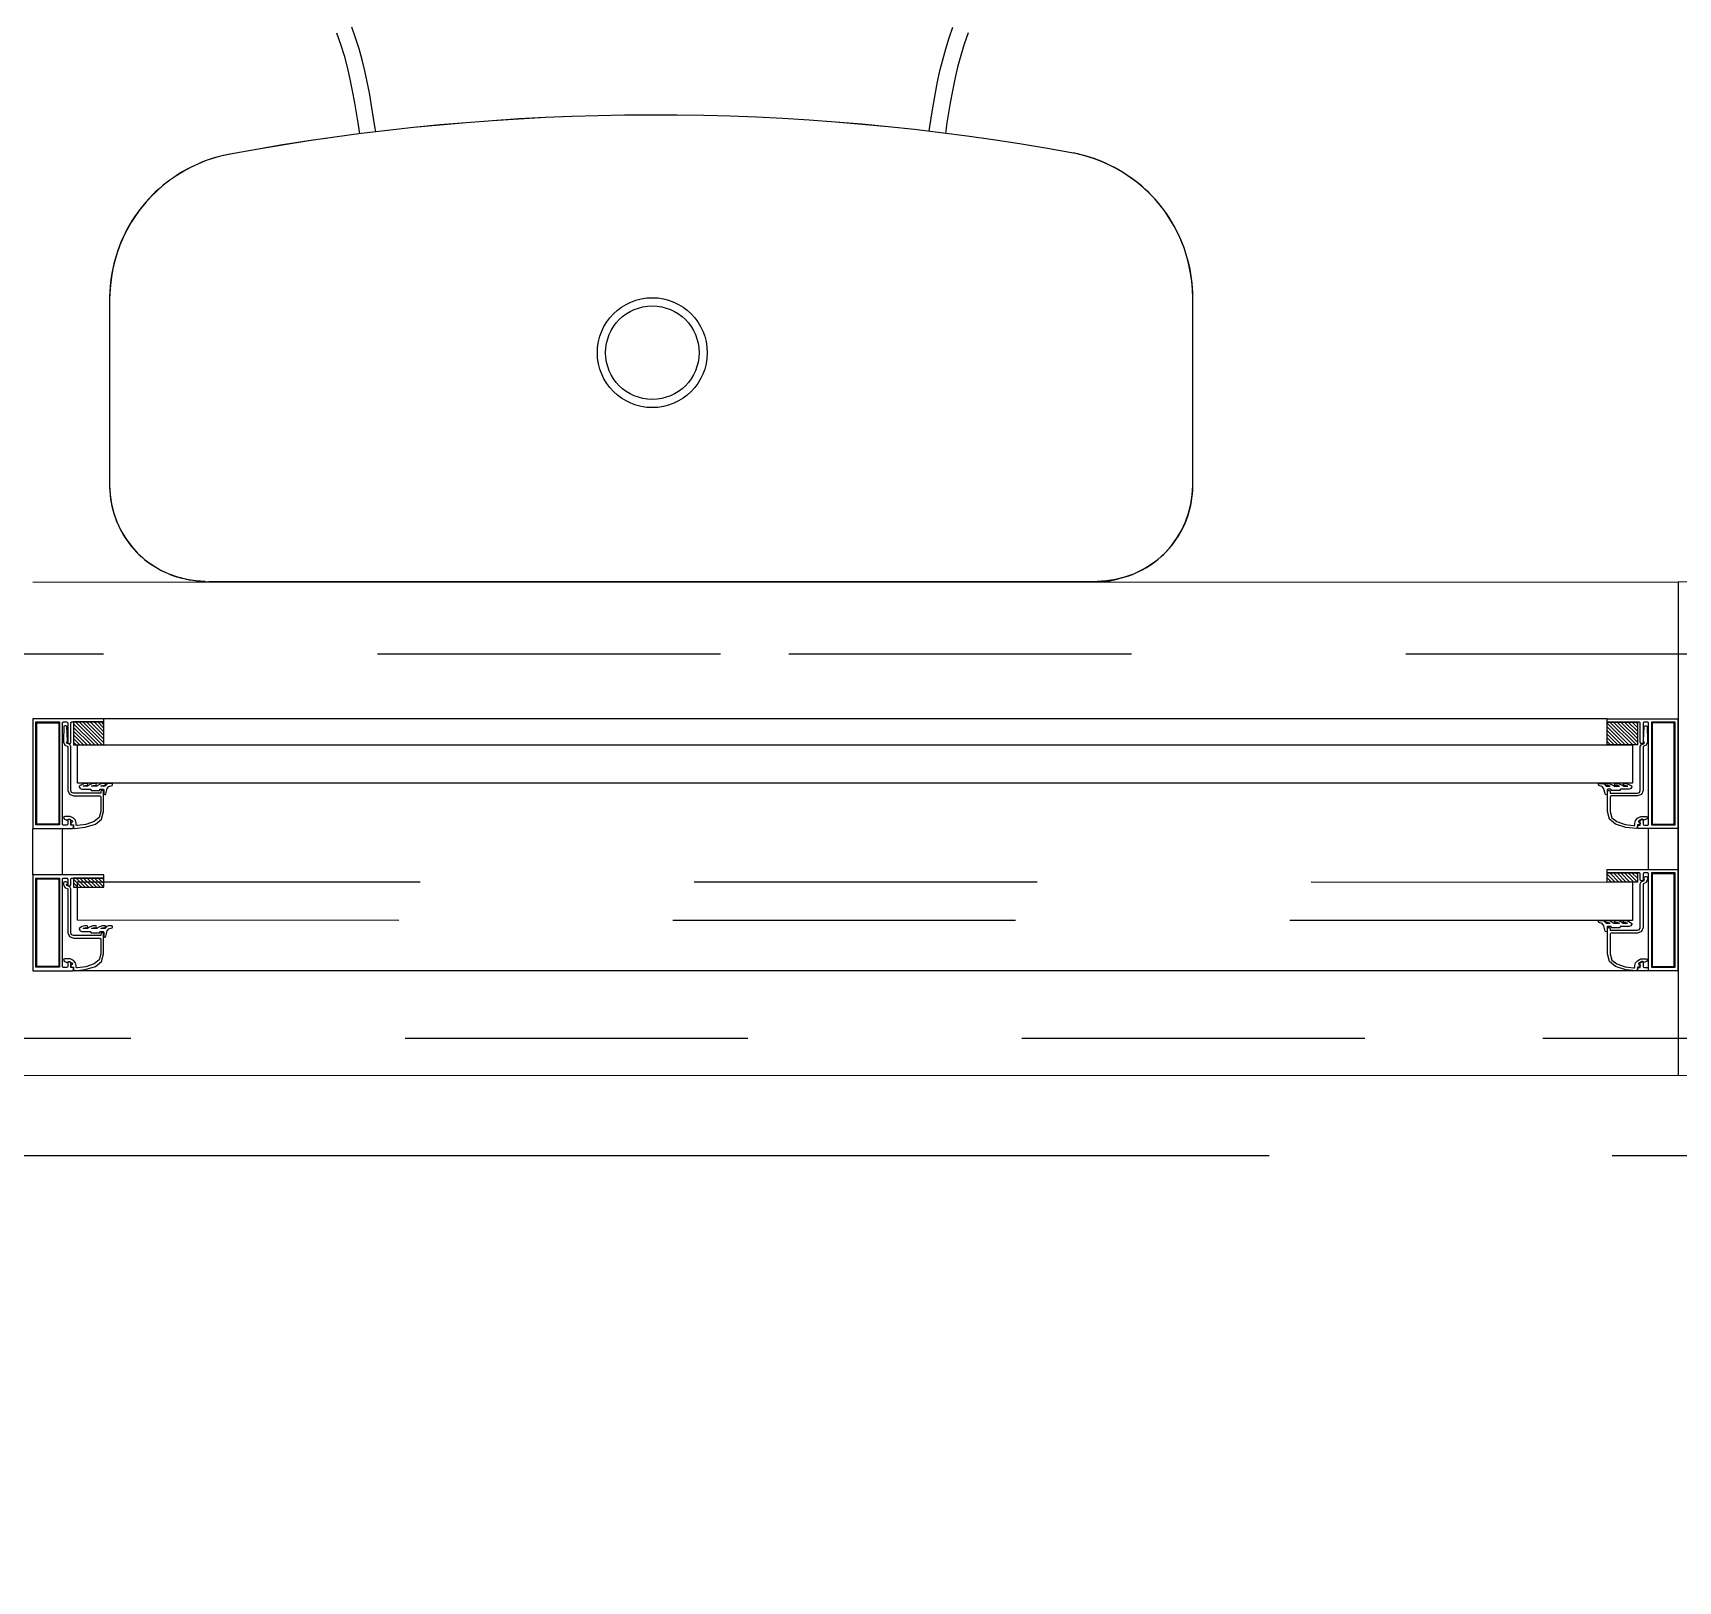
# Model space of a CAD drawing. Header units: millimetres. Extents: x 188.6 to 263.2, y 40.1 to 120.1.
# Drawn here: x 202.059 to 202.659, y 108.97 to 109.534 of the extents above; entities that cross this region are included whole.
import ezdxf

# ---------------------------------------------------------------- set-up
doc = ezdxf.new("R2010")
doc.units = ezdxf.units.MM
for name, pattern in [('_XREF_APTOS 1003 E 1004$0$HIDDEN', [0.375, 0.25, -0.125]), ('CENTER2', [1.125, 0.75, -0.125, 0.125, -0.125]), ('HIDDEN2', [0.1875, 0.125, -0.0625])]:
    doc.linetypes.add(name, pattern=pattern)
for name, color, linetype in [('_XREF_APTOS 1003 E 1004$0$L-MC-LAYOUT MOLHADO', 4, 'Continuous'), ('_XREF_APTOS 1003 E 1004$0$V-MC-VISTA1', 8, 'Continuous'), ('_XREF_APTOS 1003 E 1004$0$V-MC-VISTA2', 1, 'Continuous'), ('ARQ', 8, 'Continuous'), ('ESTR-VIGAS', 11, 'HIDDEN2'), ('ESTRUTURA', 7, 'Continuous'), ('GAS-TEXTO', 7, 'Continuous'), ('GAS-TUBO-PISO', 6, 'CENTER2')]:
    doc.layers.add(name, color=color, linetype=linetype)
doc.layers.add('_XREF_APTOS 1003 E 1004$0$R-MC-REBOCO', color=1, linetype='Continuous', lineweight=5)
doc.styles.add('60-100', font='romans.shx', dxfattribs={"height": 0.16})
doc.dimstyles.new('SETAS75', dxfattribs={"dimtxt": 0.16, "dimasz": 0.15, "dimexe": 0.15, "dimexo": 0, "dimgap": 0.1, "dimtad": 1, "dimzin": 10, "dimdsep": 46, "dimtxsty": '60-100', "dimblk1": 'OPEN', "dimblk2": 'OPEN', "dimsah": 1, "dimcen": 0, "dimclrd": 244, "dimclre": 244, "dimclrt": 7, "dimadec": 0, "dimazin": 0, "dimtfac": 1, "dimtix": 1, "dimtmove": 2, "dimatfit": 3, "dimldrblk": 'OPEN', "dimfxl": 0.15, "dimtolj": 1, "dimtzin": 6, "dimarcsym": 0})

# ---------------------------------------------------------------- blocks, each defined once
blk = doc.blocks.new('_XREF_APTOS 1003 E 1004$0$Z$W@#1289')
at = {"layer": 'ARQ'}
h = blk.add_hatch(dxfattribs=at)
h.set_pattern_fill('ANSI31', color=252, scale=0.0003, style=0)
h.set_pattern_definition([(45, (135.6619814, -159.2381184), (-0.000673519209, 0.000673519209), [])])
h.paths.add_polyline_path([(-0.03516, 0.09071), (-0.02416, 0.09071), (-0.02416, 0.08238), (-0.03341, 0.08238), (-0.03516, 0.08238)])
h = blk.add_hatch(dxfattribs=at)
h.set_pattern_fill('ANSI31', color=252, scale=0.0003, style=0)
h.set_pattern_definition([(45, (136.2213063, -159.2343157), (-0.000673519209, 0.000673519209), [])])
h.paths.add_polyline_path([(0.53516, 0.08238), (0.53516, 0.09071), (0.52416, 0.09071), (0.52416, 0.08238)])
h = blk.add_hatch(dxfattribs=at)
h.set_pattern_fill('ANSI31', color=252, scale=0.0003, style=0)
h.set_pattern_definition([(45, (135.6619836, -159.302569), (-0.000673519209, 0.000673519209), [])])
h.paths.add_polyline_path([(-0.03516, 0.03238), (-0.03516, 0.03571), (-0.02416, 0.03571), (-0.02416, 0.03238), (-0.02553, 0.03238)])
h = blk.add_hatch(dxfattribs=at)
h.set_pattern_fill('ANSI31', color=252, scale=0.0003, style=0)
h.set_pattern_definition([(45, (136.2213034, -159.3044761), (-0.000673519209, 0.000673519209), [])])
h.paths.add_polyline_path([(0.52416, 0.03047), (0.52416, 0.0338), (0.53516, 0.0338), (0.53516, 0.03047), (0.53379, 0.03047)])
at = {"layer": 'ARQ', "color": 8}
for p, q in [((-0.04999, 0), (-0.05, 0.09191)), ((-0.02416, 0.09191), (0.52416, 0.09191)), ((-0.03921, 0.03691), (-0.03921, 0.05191)), ((0.53921, 0.035), (0.53921, 0.05191)), ((0.55, 0.035), (0.55, 0.05191)), ((-0.03921, 0), (0.53561, 0))]:
    blk.add_line(p, q, dxfattribs=at)
at = {"layer": 'ARQ'}
blk.add_line((-0.03921, 0), (-0.03921, 0.03534), dxfattribs=at)
for points in [[(-0.02416, 0.09191), (-0.05, 0.09191), (-0.05, 0.05191), (-0.03561, 0.05191, 0.446841), (-0.03521, 0.05231), (-0.03521, 0.0526, 0.480957), (-0.03566, 0.05306), (-0.03621, 0.05306), (-0.03621, 0.05468, 0.329606), (-0.0365, 0.05507), (-0.03671, 0.0552), (-0.03711, 0.0552), (-0.03731, 0.05486), (-0.03731, 0.05351, -0.409991), (-0.03771, 0.05311), (-0.03881, 0.05311, -0.414214), (-0.03921, 0.05351), (-0.03921, 0.09031, -0.414214), (-0.03881, 0.09071), (-0.03771, 0.09071, -0.414214), (-0.03731, 0.09031), (-0.03731, 0.08326, 0.414214), (-0.03691, 0.08286), (-0.03661, 0.08286, 0.414214), (-0.03621, 0.08326), (-0.03621, 0.09031, -0.414214), (-0.03581, 0.09071), (-0.02416, 0.09071), (-0.02416, 0.09191)], [(0.52416, 0.09191), (0.55, 0.09191), (0.55, 0.05191), (0.53561, 0.05191, -0.446841), (0.53521, 0.05231), (0.53521, 0.0526, -0.480957), (0.53567, 0.05306), (0.53621, 0.05306), (0.53621, 0.05468, -0.329606), (0.5365, 0.05507), (0.53671, 0.0552), (0.53712, 0.0552), (0.53731, 0.05486), (0.53731, 0.05351, 0.409991), (0.53771, 0.05311), (0.53881, 0.05311, 0.414214), (0.53921, 0.05351), (0.53921, 0.09031, 0.414214), (0.53881, 0.09071), (0.53771, 0.09071, 0.414214), (0.53731, 0.09031), (0.53731, 0.08326, -0.414214), (0.53691, 0.08286), (0.53661, 0.08286, -0.414214), (0.53621, 0.08326), (0.53621, 0.09031, 0.414214), (0.53581, 0.09071), (0.52416, 0.09071), (0.52416, 0.09191)], [(-0.02416, 0.03691), (-0.05, 0.03691), (-0.04999, 0), (-0.03561, 0, 0.446841), (-0.03521, 0.0004), (-0.03521, 0.00069, 0.480957), (-0.03566, 0.00115), (-0.03621, 0.00115), (-0.03621, 0.00278, 0.329606), (-0.0365, 0.00316), (-0.03671, 0.0033), (-0.03711, 0.0033), (-0.03731, 0.00295), (-0.03731, 0.0016, -0.409991), (-0.03771, 0.0012), (-0.03881, 0.0012, -0.414214), (-0.03921, 0.0016), (-0.03921, 0.03531, -0.414214), (-0.03881, 0.03571), (-0.03771, 0.03571, -0.414214), (-0.03731, 0.03531), (-0.03731, 0.03326, 0.414214), (-0.03691, 0.03286), (-0.03661, 0.03286, 0.414214), (-0.03621, 0.03326), (-0.03621, 0.03531, -0.414214), (-0.03581, 0.03571), (-0.02416, 0.03571), (-0.02416, 0.03691)], [(0.52416, 0.035), (0.55, 0.035), (0.54999, 0), (0.53561, 0, -0.446841), (0.53521, 0.0004), (0.53521, 0.00069, -0.480957), (0.53566, 0.00115), (0.53621, 0.00115), (0.53621, 0.00278, -0.329606), (0.5365, 0.00316), (0.53671, 0.0033), (0.53711, 0.0033), (0.53731, 0.00295), (0.53731, 0.0016, 0.409991), (0.53771, 0.0012), (0.53881, 0.0012, 0.414214), (0.53921, 0.0016), (0.53921, 0.0334, 0.414214), (0.53881, 0.0338), (0.53771, 0.0338, 0.414214), (0.53731, 0.0334), (0.53731, 0.03135, -0.414214), (0.53691, 0.03095), (0.53661, 0.03095, -0.414214), (0.53621, 0.03135), (0.53621, 0.0334, 0.414214), (0.53581, 0.0338), (0.52416, 0.0338), (0.52416, 0.035)]]:
    blk.add_lwpolyline(points, format="xyb", dxfattribs=at)
for points in [[(-0.04891, 0.0907), (-0.04026, 0.0907), (-0.04026, 0.05319), (-0.04891, 0.05319), (-0.04891, 0.0907)], [(-0.04861, 0.0904), (-0.04056, 0.0904), (-0.04056, 0.05349), (-0.04861, 0.05349)], [(-0.02416, 0.09071), (-0.03516, 0.09071), (-0.03516, 0.08238), (-0.02416, 0.08238)], [(0.52416, 0.09071), (0.53516, 0.09071), (0.53516, 0.08238), (0.52416, 0.08238)], [(0.54891, 0.0907), (0.54026, 0.0907), (0.54026, 0.05319), (0.54891, 0.05319), (0.54891, 0.0907)], [(0.54861, 0.0904), (0.54056, 0.0904), (0.54056, 0.05349), (0.54861, 0.05349)], [(-0.03341, 0.06838), (0.53379, 0.06838), (0.53379, 0.08238), (-0.03341, 0.08238)], [(-0.04891, 0.0357), (-0.04026, 0.0357), (-0.04026, 0.00129), (-0.04891, 0.00129), (-0.04891, 0.0357)], [(-0.04861, 0.0354), (-0.04056, 0.0354), (-0.04056, 0.00159), (-0.04861, 0.00159)], [(-0.02416, 0.03571), (-0.03516, 0.03571), (-0.03516, 0.03238), (-0.02416, 0.03238)], [(0.52416, 0.0338), (0.53516, 0.0338), (0.53516, 0.03047), (0.52416, 0.03047)], [(0.54891, 0.03379), (0.54026, 0.03379), (0.54026, 0.00129), (0.54891, 0.00129), (0.54891, 0.03379)], [(0.54861, 0.03349), (0.54056, 0.03349), (0.54056, 0.00159), (0.54861, 0.00159)]]:
    blk.add_lwpolyline(points, close=True, dxfattribs=at)
for points in [[(-0.02421, 0.05808), (-0.02421, 0.06536), (-0.02433, 0.06564), (-0.02461, 0.06576), (-0.02481, 0.06576), (-0.02509, 0.06564), (-0.02521, 0.06536), (-0.02521, 0.06476), (-0.03521, 0.06476), (-0.03588, 0.06504), (-0.03621, 0.06576), (-0.03621, 0.08176), (-0.0365, 0.08246), (-0.03764, 0.08293), (-0.03781, 0.08336), (-0.03753, 0.08347), (-0.03741, 0.08376), (-0.03759, 0.08918), (-0.03801, 0.08936), (-0.03831, 0.08936), (-0.03869, 0.08921), (-0.03881, 0.08386), (-0.03881, 0.08336), (-0.03834, 0.08223), (-0.03721, 0.08176), (-0.03721, 0.06576), (-0.03663, 0.06434), (-0.03521, 0.06376), (-0.02561, 0.06376), (-0.02534, 0.06363), (-0.02521, 0.06336), (-0.02521, 0.05808), (-0.02588, 0.05583), (-0.02761, 0.05441), (-0.03065, 0.05337), (-0.03379, 0.05294), (-0.03405, 0.05301), (-0.03421, 0.05334), (-0.03421, 0.05387), (-0.03448, 0.05485), (-0.03521, 0.0556), (-0.03612, 0.05612), (-0.03636, 0.05622), (-0.03662, 0.05626), (-0.03837, 0.05626), (-0.03872, 0.0561), (-0.03881, 0.05574), (-0.03859, 0.05544), (-0.03783, 0.05501), (-0.03765, 0.05496), (-0.03745, 0.05501), (-0.03702, 0.05526), (-0.03662, 0.05526), (-0.0358, 0.05478), (-0.03561, 0.05454), (-0.03564, 0.05423), (-0.03615, 0.05388), (-0.03621, 0.05362), (-0.03608, 0.05337), (-0.03582, 0.05325), (-0.03521, 0.05325), (-0.03521, 0.05229), (-0.03509, 0.05202), (-0.03481, 0.05191), (-0.03095, 0.05231), (-0.02722, 0.0535), (-0.02501, 0.05532), (-0.02421, 0.05808)], [(0.52421, 0.05808), (0.52421, 0.06536), (0.52433, 0.06564), (0.52461, 0.06576), (0.52481, 0.06576), (0.5251, 0.06564), (0.52521, 0.06536), (0.52521, 0.06476), (0.53521, 0.06476), (0.53588, 0.06504), (0.53621, 0.06576), (0.53621, 0.08176), (0.53651, 0.08246), (0.53764, 0.08293), (0.53781, 0.08336), (0.53753, 0.08347), (0.53741, 0.08376), (0.53759, 0.08918), (0.53801, 0.08936), (0.53831, 0.08936), (0.53869, 0.08921), (0.53881, 0.08386), (0.53881, 0.08336), (0.53834, 0.08223), (0.53721, 0.08176), (0.53721, 0.06576), (0.53663, 0.06434), (0.53521, 0.06376), (0.52561, 0.06376), (0.52534, 0.06363), (0.52521, 0.06336), (0.52521, 0.05808), (0.52589, 0.05583), (0.52761, 0.05441), (0.53065, 0.05337), (0.53379, 0.05294), (0.53405, 0.05301), (0.53421, 0.05334), (0.53421, 0.05387), (0.53448, 0.05485), (0.53521, 0.0556), (0.53612, 0.05612), (0.53636, 0.05622), (0.53662, 0.05626), (0.53838, 0.05626), (0.53873, 0.0561), (0.53881, 0.05574), (0.5386, 0.05544), (0.53783, 0.05501), (0.53765, 0.05496), (0.53745, 0.05501), (0.53702, 0.05526), (0.53662, 0.05526), (0.5358, 0.05478), (0.53561, 0.05454), (0.53565, 0.05423), (0.53615, 0.05388), (0.53621, 0.05362), (0.53608, 0.05337), (0.53582, 0.05325), (0.53521, 0.05325), (0.53521, 0.05229), (0.5351, 0.05202), (0.53481, 0.05191), (0.53095, 0.05231), (0.52722, 0.0535), (0.52501, 0.05532), (0.52421, 0.05808)], [(-0.03162, 0.06731), (-0.03098, 0.0675), (-0.03033, 0.06757), (-0.03005, 0.06772), (-0.02998, 0.06803), (-0.03016, 0.0683), (-0.03106, 0.0683), (-0.03209, 0.06797), (-0.03298, 0.06741), (-0.0331, 0.06724), (-0.03312, 0.06703), (-0.03278, 0.06644), (-0.03214, 0.06621), (-0.02905, 0.06621), (-0.02891, 0.06615), (-0.02885, 0.06601), (-0.02885, 0.06591), (-0.02879, 0.06577), (-0.02865, 0.06571), (-0.02585, 0.06571), (-0.02571, 0.06577), (-0.02565, 0.06591), (-0.02565, 0.06601), (-0.02559, 0.06615), (-0.02545, 0.06621), (-0.02438, 0.06621), (-0.02424, 0.06615), (-0.02418, 0.06601), (-0.02418, 0.0646), (-0.02408, 0.06434), (-0.02383, 0.06421), (-0.02355, 0.06428), (-0.02339, 0.0645), (-0.02287, 0.06641), (-0.02231, 0.06722), (-0.0211, 0.0676), (-0.02097, 0.06782), (-0.021, 0.06815), (-0.02125, 0.0683), (-0.02242, 0.0683), (-0.02311, 0.06805), (-0.02367, 0.06744), (-0.02374, 0.06736), (-0.02395, 0.06731), (-0.02519, 0.06731), (-0.02454, 0.06752), (-0.02388, 0.06759), (-0.02361, 0.06771), (-0.02349, 0.06799), (-0.02352, 0.06816), (-0.02363, 0.0683), (-0.02472, 0.0683), (-0.02571, 0.06795), (-0.02652, 0.0674), (-0.02665, 0.06733), (-0.02678, 0.06731), (-0.02859, 0.06731), (-0.02792, 0.06752), (-0.02724, 0.06759), (-0.0269, 0.06767), (-0.02676, 0.06798), (-0.02691, 0.0683), (-0.02812, 0.0683), (-0.02907, 0.06797), (-0.02993, 0.0674), (-0.03005, 0.06733), (-0.03019, 0.06731), (-0.03162, 0.06731)], [(0.53162, 0.06731), (0.53098, 0.0675), (0.53033, 0.06757), (0.53006, 0.06772), (0.52999, 0.06803), (0.53016, 0.0683), (0.53106, 0.0683), (0.53209, 0.06797), (0.53298, 0.06741), (0.5331, 0.06724), (0.53312, 0.06703), (0.53278, 0.06644), (0.53214, 0.06621), (0.52905, 0.06621), (0.52891, 0.06615), (0.52885, 0.06601), (0.52885, 0.06591), (0.52879, 0.06577), (0.52865, 0.06571), (0.52585, 0.06571), (0.52571, 0.06577), (0.52565, 0.06591), (0.52565, 0.06601), (0.52559, 0.06615), (0.52545, 0.06621), (0.52438, 0.06621), (0.52424, 0.06615), (0.52418, 0.06601), (0.52418, 0.0646), (0.52408, 0.06434), (0.52383, 0.06421), (0.52356, 0.06428), (0.52339, 0.0645), (0.52287, 0.06641), (0.52231, 0.06722), (0.5211, 0.0676), (0.52097, 0.06782), (0.521, 0.06815), (0.52125, 0.0683), (0.52242, 0.0683), (0.52311, 0.06805), (0.52367, 0.06744), (0.52374, 0.06736), (0.52395, 0.06731), (0.52519, 0.06731), (0.52455, 0.06752), (0.52389, 0.06759), (0.52361, 0.06771), (0.52349, 0.06799), (0.52352, 0.06816), (0.52363, 0.0683), (0.52472, 0.0683), (0.52571, 0.06795), (0.52653, 0.0674), (0.52665, 0.06733), (0.52679, 0.06731), (0.52859, 0.06731), (0.52792, 0.06752), (0.52724, 0.06759), (0.5269, 0.06767), (0.52676, 0.06798), (0.52691, 0.0683), (0.52812, 0.0683), (0.52908, 0.06797), (0.52993, 0.0674), (0.53005, 0.06733), (0.53019, 0.06731), (0.53162, 0.06731)], [(-0.02421, 0.00617), (-0.02421, 0.01536), (-0.02433, 0.01564), (-0.02461, 0.01576), (-0.02481, 0.01576), (-0.02509, 0.01564), (-0.02521, 0.01536), (-0.02521, 0.01476), (-0.03521, 0.01476), (-0.03587, 0.01504), (-0.03621, 0.01576), (-0.03621, 0.03176), (-0.0365, 0.03246), (-0.03763, 0.03293), (-0.03781, 0.03336), (-0.03753, 0.03347), (-0.03741, 0.03376), (-0.03759, 0.03418), (-0.03801, 0.03436), (-0.03831, 0.03436), (-0.03868, 0.03421), (-0.03881, 0.03386), (-0.03881, 0.03336), (-0.03834, 0.03223), (-0.03721, 0.03176), (-0.03721, 0.01576), (-0.03662, 0.01434), (-0.03521, 0.01376), (-0.02561, 0.01376), (-0.02534, 0.01363), (-0.02521, 0.01336), (-0.02521, 0.00617), (-0.02588, 0.00392), (-0.02761, 0.0025), (-0.03065, 0.00146), (-0.03379, 0.00103), (-0.03405, 0.00111), (-0.03421, 0.00143), (-0.03421, 0.00196), (-0.03448, 0.00294), (-0.03521, 0.00369), (-0.03612, 0.00422), (-0.03636, 0.00432), (-0.03662, 0.00435), (-0.03837, 0.00435), (-0.03872, 0.00419), (-0.03881, 0.00383), (-0.03859, 0.00354), (-0.03783, 0.0031), (-0.03764, 0.00305), (-0.03744, 0.0031), (-0.03702, 0.00335), (-0.03662, 0.00335), (-0.03579, 0.00288), (-0.0356, 0.00263), (-0.03564, 0.00232), (-0.03615, 0.00197), (-0.03621, 0.00171), (-0.03608, 0.00146), (-0.03581, 0.00135), (-0.03521, 0.00135), (-0.03521, 0.00038), (-0.03509, 0.00012), (-0.03481, 0), (-0.03094, 0.0004), (-0.02722, 0.00159), (-0.02501, 0.00341), (-0.02421, 0.00617)], [(0.52421, 0.00617), (0.52421, 0.01345), (0.52433, 0.01373), (0.52461, 0.01385), (0.52481, 0.01385), (0.52509, 0.01373), (0.52521, 0.01345), (0.52521, 0.01285), (0.53521, 0.01285), (0.53587, 0.01313), (0.53621, 0.01385), (0.53621, 0.02985), (0.5365, 0.03056), (0.53763, 0.03103), (0.53781, 0.03145), (0.53753, 0.03157), (0.53741, 0.03185), (0.53759, 0.03227), (0.53801, 0.03245), (0.53831, 0.03245), (0.53868, 0.0323), (0.53881, 0.03195), (0.53881, 0.03145), (0.53834, 0.03032), (0.53721, 0.02985), (0.53721, 0.01385), (0.53662, 0.01244), (0.53521, 0.01185), (0.52561, 0.01185), (0.52534, 0.01173), (0.52521, 0.01145), (0.52521, 0.00617), (0.52588, 0.00392), (0.52761, 0.0025), (0.53065, 0.00146), (0.53379, 0.00103), (0.53405, 0.00111), (0.53421, 0.00143), (0.53421, 0.00196), (0.53448, 0.00294), (0.53521, 0.00369), (0.53612, 0.00422), (0.53636, 0.00432), (0.53662, 0.00435), (0.53837, 0.00435), (0.53872, 0.00419), (0.53881, 0.00383), (0.53859, 0.00354), (0.53783, 0.0031), (0.53764, 0.00305), (0.53744, 0.0031), (0.53702, 0.00335), (0.53662, 0.00335), (0.53579, 0.00288), (0.5356, 0.00263), (0.53564, 0.00232), (0.53615, 0.00197), (0.53621, 0.00171), (0.53608, 0.00146), (0.53581, 0.00135), (0.53521, 0.00135), (0.53521, 0.00038), (0.53509, 0.00012), (0.53481, 0), (0.53094, 0.0004), (0.52722, 0.00159), (0.52501, 0.00341), (0.52421, 0.00617)], [(-0.03161, 0.01731), (-0.03098, 0.0175), (-0.03033, 0.01757), (-0.03005, 0.01772), (-0.02998, 0.01803), (-0.03016, 0.0183), (-0.03106, 0.0183), (-0.03209, 0.01797), (-0.03298, 0.01741), (-0.0331, 0.01724), (-0.03312, 0.01703), (-0.03277, 0.01644), (-0.03213, 0.01621), (-0.02905, 0.01621), (-0.02891, 0.01615), (-0.02885, 0.01601), (-0.02885, 0.01591), (-0.02879, 0.01577), (-0.02865, 0.01571), (-0.02585, 0.01571), (-0.02571, 0.01577), (-0.02565, 0.01591), (-0.02565, 0.01601), (-0.02559, 0.01615), (-0.02545, 0.01621), (-0.02438, 0.01621), (-0.02424, 0.01615), (-0.02418, 0.01601), (-0.02418, 0.0146), (-0.02407, 0.01434), (-0.02382, 0.01421), (-0.02355, 0.01428), (-0.02339, 0.0145), (-0.02287, 0.01641), (-0.02231, 0.01722), (-0.02109, 0.0176), (-0.02097, 0.01782), (-0.02099, 0.01815), (-0.02124, 0.0183), (-0.02242, 0.0183), (-0.0231, 0.01805), (-0.02367, 0.01744), (-0.02374, 0.01736), (-0.02394, 0.01731), (-0.02519, 0.01731), (-0.02454, 0.01752), (-0.02388, 0.01759), (-0.02361, 0.01771), (-0.02349, 0.01799), (-0.02352, 0.01816), (-0.02363, 0.0183), (-0.02472, 0.0183), (-0.02571, 0.01795), (-0.02652, 0.0174), (-0.02664, 0.01733), (-0.02678, 0.01731), (-0.02859, 0.01731), (-0.02792, 0.01752), (-0.02724, 0.01759), (-0.0269, 0.01767), (-0.02676, 0.01798), (-0.0269, 0.0183), (-0.02812, 0.0183), (-0.02907, 0.01797), (-0.02992, 0.0174), (-0.03005, 0.01733), (-0.03018, 0.01731), (-0.03161, 0.01731)], [(0.53162, 0.0154), (0.53098, 0.01559), (0.53033, 0.01566), (0.53005, 0.01582), (0.52998, 0.01612), (0.53016, 0.01639), (0.53106, 0.01639), (0.53209, 0.01607), (0.53298, 0.0155), (0.5331, 0.01533), (0.53312, 0.01512), (0.53278, 0.01453), (0.53213, 0.0143), (0.52905, 0.0143), (0.52891, 0.01424), (0.52885, 0.0141), (0.52885, 0.014), (0.52879, 0.01386), (0.52865, 0.0138), (0.52585, 0.0138), (0.52571, 0.01386), (0.52565, 0.014), (0.52565, 0.0141), (0.52559, 0.01424), (0.52545, 0.0143), (0.52438, 0.0143), (0.52424, 0.01424), (0.52418, 0.0141), (0.52418, 0.01269), (0.52408, 0.01243), (0.52383, 0.0123), (0.52355, 0.01237), (0.52339, 0.01259), (0.52287, 0.0145), (0.52231, 0.01531), (0.52109, 0.0157), (0.52097, 0.01591), (0.52099, 0.01625), (0.52124, 0.0164), (0.52242, 0.0164), (0.52311, 0.01615), (0.52367, 0.01553), (0.52374, 0.01546), (0.52395, 0.0154), (0.52519, 0.0154), (0.52454, 0.01561), (0.52388, 0.01568), (0.52361, 0.0158), (0.52349, 0.01609), (0.52352, 0.01625), (0.52363, 0.01639), (0.52472, 0.01639), (0.52571, 0.01604), (0.52652, 0.0155), (0.52664, 0.01543), (0.52678, 0.0154), (0.52859, 0.0154), (0.52792, 0.01562), (0.52724, 0.01568), (0.5269, 0.01576), (0.52676, 0.01607), (0.52691, 0.01639), (0.52812, 0.01639), (0.52907, 0.01606), (0.52993, 0.0155), (0.53005, 0.01543), (0.53019, 0.0154), (0.53162, 0.0154)]]:
    blk.add_lwpolyline(points, dxfattribs=at)
at = {"layer": 'ARQ', "linetype": '_XREF_APTOS 1003 E 1004$0$HIDDEN', "ltscale": 0.5}
blk.add_lwpolyline([(-0.03341, 0.01838), (0.53379, 0.01838), (0.53379, 0.03238), (-0.03341, 0.03238)], close=True, dxfattribs=at)
blk = doc.blocks.new('A$C1BFF5DEF')
at = {"layer": '_XREF_APTOS 1003 E 1004$0$L-MC-LAYOUT MOLHADO', "color": 8}
for p, q in [((3.28106, 0.48006), (3.28251, 0.47595)), ((3.28803, 0.47824), (3.28663, 0.48217)), ((3.50448, 0.47824), (3.50587, 0.48217)), ((3.51145, 0.48006), (3.51, 0.47595)), ((3.28251, 0.47595), (3.28379, 0.47178)), ((3.28927, 0.47427), (3.28803, 0.47824)), ((3.29038, 0.47026), (3.28927, 0.47427)), ((3.50213, 0.47026), (3.50323, 0.47427)), ((3.50323, 0.47427), (3.50448, 0.47824)), ((3.51, 0.47595), (3.50872, 0.47178)), ((3.28379, 0.47178), (3.28491, 0.46757)), ((3.29136, 0.46624), (3.29038, 0.47026)), ((3.50115, 0.46624), (3.50213, 0.47026)), ((3.50872, 0.47178), (3.50759, 0.46757)), ((3.28491, 0.46757), (3.28592, 0.46325)), ((3.28592, 0.46325), (3.28682, 0.45889)), ((3.29224, 0.4622), (3.29136, 0.46624)), ((3.29303, 0.45815), (3.29224, 0.4622)), ((3.49948, 0.45815), (3.50027, 0.4622)), ((3.50027, 0.4622), (3.50115, 0.46624)), ((3.50658, 0.46325), (3.50568, 0.45889)), ((3.50759, 0.46757), (3.50658, 0.46325)), ((3.28682, 0.45889), (3.28763, 0.45453)), ((3.29409, 0.45206), (3.29303, 0.45815)), ((3.49841, 0.45206), (3.49948, 0.45815)), ((3.50568, 0.45889), (3.50488, 0.45453)), ((3.28763, 0.45453), (3.28882, 0.44729)), ((3.29505, 0.44595), (3.29409, 0.45206)), ((3.49745, 0.44595), (3.49841, 0.45206)), ((3.50488, 0.45453), (3.50369, 0.44729)), ((3.28882, 0.44729), (3.28944, 0.44324)), ((3.29535, 0.44398), (3.29505, 0.44595)), ((3.49718, 0.44418), (3.49745, 0.44595)), ((3.50369, 0.44729), (3.5031, 0.44344)), ((3.23075, 0.43236), (3.22801, 0.43108)), ((3.23067, 0.43235), (3.22912, 0.43165)), ((3.23224, 0.433), (3.23067, 0.43235)), ((3.23357, 0.43348), (3.23075, 0.43236)), ((3.23383, 0.4336), (3.23224, 0.433)), ((3.23645, 0.43445), (3.23357, 0.43348)), ((3.23545, 0.43416), (3.23383, 0.4336)), ((3.23709, 0.43466), (3.23545, 0.43416)), ((3.23937, 0.43525), (3.23645, 0.43445)), ((3.23875, 0.43511), (3.23709, 0.43466)), ((3.24042, 0.43551), (3.23875, 0.43511)), ((3.24232, 0.43589), (3.23937, 0.43525)), ((3.2421, 0.43586), (3.24042, 0.43551)), ((3.24232, 0.4359), (3.2421, 0.43586)), ((3.24232, 0.43589), (3.24232, 0.4359)), ((3.54916, 0.43638), (3.54916, 0.43636)), ((3.55034, 0.43615), (3.54916, 0.43638)), ((3.5514, 0.43591), (3.54916, 0.43636)), ((3.55202, 0.43578), (3.55034, 0.43615)), ((3.55431, 0.43516), (3.5514, 0.43591)), ((3.55369, 0.43535), (3.55202, 0.43578)), ((3.55533, 0.43488), (3.55369, 0.43535)), ((3.55718, 0.43425), (3.55431, 0.43516)), ((3.55695, 0.43436), (3.55533, 0.43488)), ((3.55855, 0.43378), (3.55695, 0.43436)), ((3.56001, 0.43318), (3.55718, 0.43425)), ((3.56014, 0.43315), (3.55855, 0.43378)), ((3.56277, 0.43195), (3.56001, 0.43318)), ((3.56171, 0.43247), (3.56014, 0.43315)), ((3.56326, 0.43175), (3.56171, 0.43247)), ((3.22027, 0.42635), (3.21788, 0.42449)), ((3.2203, 0.42641), (3.21895, 0.42539)), ((3.22277, 0.42808), (3.22027, 0.42635)), ((3.22169, 0.42739), (3.2203, 0.42641)), ((3.22311, 0.42833), (3.22169, 0.42739)), ((3.22534, 0.42965), (3.22277, 0.42808)), ((3.22457, 0.42923), (3.22311, 0.42833)), ((3.22606, 0.43008), (3.22457, 0.42923)), ((3.22801, 0.43108), (3.22534, 0.42965)), ((3.22758, 0.43089), (3.22606, 0.43008)), ((3.22912, 0.43165), (3.22758, 0.43089)), ((3.56545, 0.43058), (3.56277, 0.43195)), ((3.56478, 0.43097), (3.56326, 0.43175)), ((3.56628, 0.43014), (3.56478, 0.43097)), ((3.56805, 0.42906), (3.56545, 0.43058)), ((3.56775, 0.42927), (3.56628, 0.43014)), ((3.56918, 0.42836), (3.56775, 0.42927)), ((3.57055, 0.42739), (3.56805, 0.42906)), ((3.5706, 0.42739), (3.56918, 0.42836)), ((3.57297, 0.42559), (3.57055, 0.42739)), ((3.57198, 0.42639), (3.5706, 0.42739)), ((3.57333, 0.42534), (3.57198, 0.42639)), ((3.21342, 0.42037), (3.21138, 0.41814)), ((3.21385, 0.42086), (3.21267, 0.41963)), ((3.21559, 0.42249), (3.21342, 0.42037)), ((3.21507, 0.42205), (3.21385, 0.42086)), ((3.21633, 0.4232), (3.21507, 0.42205)), ((3.21788, 0.42449), (3.21559, 0.42249)), ((3.21762, 0.42432), (3.21633, 0.4232)), ((3.21895, 0.42539), (3.21762, 0.42432)), ((3.57528, 0.42364), (3.57297, 0.42559)), ((3.57464, 0.42425), (3.57333, 0.42534)), ((3.57591, 0.42312), (3.57464, 0.42425)), ((3.57749, 0.42157), (3.57528, 0.42364)), ((3.57714, 0.42196), (3.57591, 0.42312)), ((3.57834, 0.42075), (3.57714, 0.42196)), ((3.57957, 0.41938), (3.57749, 0.42157)), ((3.5795, 0.4195), (3.57834, 0.42075)), ((3.20835, 0.41434), (3.20738, 0.41294)), ((3.20948, 0.41581), (3.20771, 0.41337)), ((3.20937, 0.41571), (3.20835, 0.41434)), ((3.21043, 0.41705), (3.20937, 0.41571)), ((3.21138, 0.41814), (3.20948, 0.41581)), ((3.21153, 0.41836), (3.21043, 0.41705)), ((3.21267, 0.41963), (3.21153, 0.41836)), ((3.58062, 0.41822), (3.5795, 0.4195)), ((3.58151, 0.41709), (3.57957, 0.41938)), ((3.58171, 0.4169), (3.58062, 0.41822)), ((3.58334, 0.41468), (3.58151, 0.41709)), ((3.58275, 0.41554), (3.58171, 0.4169)), ((3.58374, 0.41415), (3.58275, 0.41554)), ((3.58502, 0.41216), (3.58334, 0.41468)), ((3.58469, 0.41274), (3.58374, 0.41415)), ((3.20459, 0.40819), (3.20325, 0.40549)), ((3.20476, 0.40858), (3.20397, 0.40707)), ((3.20608, 0.41082), (3.20459, 0.40819)), ((3.20559, 0.41006), (3.20476, 0.40858)), ((3.20646, 0.41152), (3.20559, 0.41006)), ((3.20771, 0.41337), (3.20608, 0.41082)), ((3.20738, 0.41294), (3.20646, 0.41152)), ((3.5856, 0.41129), (3.58469, 0.41274)), ((3.58657, 0.40955), (3.58502, 0.41216)), ((3.58646, 0.40982), (3.5856, 0.41129)), ((3.58727, 0.40831), (3.58646, 0.40982)), ((3.58797, 0.40685), (3.58657, 0.40955)), ((3.58803, 0.4068), (3.58727, 0.40831)), ((3.20207, 0.40272), (3.20105, 0.39989)), ((3.20191, 0.40237), (3.20132, 0.40077)), ((3.20254, 0.40395), (3.20191, 0.40237)), ((3.20325, 0.40549), (3.20207, 0.40272)), ((3.20323, 0.40552), (3.20254, 0.40395)), ((3.20397, 0.40707), (3.20323, 0.40552)), ((3.58921, 0.40409), (3.58797, 0.40685)), ((3.58874, 0.40526), (3.58803, 0.4068)), ((3.5894, 0.40369), (3.58874, 0.40526)), ((3.59029, 0.40127), (3.58921, 0.40409)), ((3.59002, 0.40209), (3.5894, 0.40369)), ((3.59059, 0.40047), (3.59002, 0.40209)), ((3.20018, 0.397), (3.19948, 0.39407)), ((3.20029, 0.39751), (3.19986, 0.39585)), ((3.20105, 0.39989), (3.20018, 0.397)), ((3.20078, 0.39915), (3.20029, 0.39751)), ((3.20132, 0.40077), (3.20078, 0.39915)), ((3.59121, 0.39839), (3.59029, 0.40127)), ((3.5911, 0.39883), (3.59059, 0.40047)), ((3.59156, 0.39718), (3.5911, 0.39883)), ((3.59196, 0.39545), (3.59121, 0.39839)), ((3.59197, 0.39552), (3.59156, 0.39718)), ((3.19894, 0.39109), (3.19857, 0.3881)), ((3.19888, 0.39083), (3.19866, 0.38914)), ((3.19915, 0.39251), (3.19888, 0.39083)), ((3.19948, 0.39407), (3.19894, 0.39109)), ((3.19948, 0.39418), (3.19915, 0.39251)), ((3.19986, 0.39585), (3.19948, 0.39418)), ((3.59255, 0.39248), (3.59196, 0.39545)), ((3.59233, 0.39386), (3.59197, 0.39552)), ((3.59263, 0.39219), (3.59233, 0.39386)), ((3.59298, 0.38947), (3.59255, 0.39248)), ((3.59288, 0.3905), (3.59263, 0.39219)), ((3.59307, 0.38879), (3.59288, 0.3905)), ((3.19838, 0.38572), (3.19832, 0.384)), ((3.19837, 0.3851), (3.19832, 0.38299)), ((3.19857, 0.3881), (3.19837, 0.3851)), ((3.19849, 0.38744), (3.19838, 0.38572)), ((3.19866, 0.38914), (3.19849, 0.38744)), ((3.59324, 0.38645), (3.59298, 0.38947)), ((3.59322, 0.38708), (3.59307, 0.38879)), ((3.5933, 0.38536), (3.59322, 0.38708)), ((3.59332, 0.38344), (3.59324, 0.38645)), ((3.59334, 0.38364), (3.5933, 0.38536)), ((3.19832, 0.384), (3.19831, 0.38299)), ((3.19832, 0.38299), (3.19831, 0.38299)), ((3.19831, 0.38299), (3.19831, 0.31506)), ((3.19832, 0.38299), (3.19832, 0.31506)), ((3.59332, 0.31506), (3.59332, 0.38344)), ((3.59334, 0.38344), (3.59332, 0.38344)), ((3.59334, 0.38344), (3.59334, 0.38364)), ((3.59334, 0.31506), (3.59334, 0.38344)), ((3.19831, 0.31506), (3.19832, 0.3143)), ((3.19832, 0.31506), (3.19831, 0.31506)), ((3.19832, 0.31506), (3.19849, 0.31165)), ((3.19832, 0.3143), (3.19837, 0.31292)), ((3.19837, 0.31292), (3.19848, 0.31154)), ((3.59316, 0.31165), (3.59332, 0.31506)), ((3.5932, 0.3119), (3.5933, 0.31328)), ((3.5933, 0.31328), (3.59334, 0.31466)), ((3.59334, 0.31506), (3.59332, 0.31506)), ((3.59334, 0.31466), (3.59334, 0.31506)), ((3.19848, 0.31154), (3.19865, 0.31017)), ((3.19849, 0.31165), (3.19899, 0.30827)), ((3.19865, 0.31017), (3.19887, 0.30881)), ((3.19887, 0.30881), (3.19914, 0.30746)), ((3.19899, 0.30827), (3.19982, 0.30495)), ((3.19914, 0.30746), (3.19946, 0.30612)), ((3.19946, 0.30612), (3.19984, 0.3048)), ((3.59183, 0.30495), (3.59266, 0.30827)), ((3.59191, 0.30514), (3.59227, 0.30647)), ((3.59227, 0.30647), (3.59258, 0.30781)), ((3.59258, 0.30781), (3.59284, 0.30916)), ((3.59266, 0.30827), (3.59316, 0.31165)), ((3.59284, 0.30916), (3.59305, 0.31053)), ((3.59305, 0.31053), (3.5932, 0.3119)), ((3.19982, 0.30495), (3.20097, 0.30173)), ((3.19984, 0.3048), (3.20027, 0.30349)), ((3.20027, 0.30349), (3.20075, 0.3022)), ((3.20075, 0.3022), (3.20128, 0.30093)), ((3.20097, 0.30173), (3.20243, 0.29863)), ((3.20128, 0.30093), (3.20186, 0.29968)), ((3.58922, 0.29863), (3.59068, 0.30173)), ((3.58933, 0.29878), (3.58995, 0.30001)), ((3.58995, 0.30001), (3.59051, 0.30126)), ((3.59051, 0.30126), (3.59103, 0.30253)), ((3.59068, 0.30173), (3.59183, 0.30495)), ((3.59103, 0.30253), (3.5915, 0.30383)), ((3.5915, 0.30383), (3.59191, 0.30514)), ((3.20186, 0.29968), (3.20249, 0.29846)), ((3.20243, 0.29863), (3.20419, 0.29569)), ((3.20249, 0.29846), (3.20316, 0.29726)), ((3.20316, 0.29726), (3.20388, 0.29609)), ((3.20388, 0.29609), (3.20465, 0.29496)), ((3.20419, 0.29569), (3.20623, 0.29294)), ((3.20465, 0.29496), (3.20546, 0.29385)), ((3.58542, 0.29294), (3.58746, 0.29569)), ((3.58556, 0.29305), (3.5864, 0.29414)), ((3.5864, 0.29414), (3.5872, 0.29525)), ((3.5872, 0.29525), (3.58796, 0.2964)), ((3.58746, 0.29569), (3.58922, 0.29863)), ((3.58796, 0.2964), (3.58867, 0.29757)), ((3.58867, 0.29757), (3.58933, 0.29878)), ((3.20546, 0.29385), (3.20632, 0.29277)), ((3.20623, 0.29294), (3.20853, 0.2904)), ((3.20632, 0.29277), (3.20721, 0.29174)), ((3.20721, 0.29174), (3.20815, 0.29073)), ((3.20815, 0.29073), (3.20912, 0.28977)), ((3.20853, 0.2904), (3.21107, 0.28809)), ((3.20912, 0.28977), (3.21014, 0.28884)), ((3.21014, 0.28884), (3.21119, 0.28796)), ((3.21107, 0.28809), (3.21382, 0.28605)), ((3.57783, 0.28605), (3.58058, 0.28809)), ((3.57967, 0.28733), (3.58074, 0.28818)), ((3.58058, 0.28809), (3.58312, 0.2904)), ((3.58074, 0.28818), (3.58178, 0.28908)), ((3.58178, 0.28908), (3.58278, 0.29002)), ((3.58278, 0.29002), (3.58375, 0.29099)), ((3.58312, 0.2904), (3.58542, 0.29294)), ((3.58375, 0.29099), (3.58467, 0.29201)), ((3.58467, 0.29201), (3.58556, 0.29305)), ((3.21119, 0.28796), (3.21227, 0.28711)), ((3.21227, 0.28711), (3.21338, 0.28631)), ((3.21338, 0.28631), (3.21453, 0.28556)), ((3.21382, 0.28605), (3.21676, 0.2843)), ((3.21453, 0.28556), (3.21571, 0.28485)), ((3.21571, 0.28485), (3.21691, 0.28418)), ((3.21676, 0.2843), (3.21986, 0.28284)), ((3.21691, 0.28418), (3.21814, 0.28357)), ((3.21814, 0.28357), (3.21939, 0.283)), ((3.21939, 0.283), (3.22066, 0.28249)), ((3.21986, 0.28284), (3.22308, 0.28169)), ((3.22066, 0.28249), (3.22196, 0.28202)), ((3.22196, 0.28202), (3.22327, 0.28161)), ((3.56856, 0.28169), (3.57179, 0.28284)), ((3.56872, 0.28171), (3.57003, 0.28214)), ((3.57003, 0.28214), (3.57132, 0.28262)), ((3.57132, 0.28262), (3.57259, 0.28315)), ((3.57179, 0.28284), (3.57488, 0.2843)), ((3.57259, 0.28315), (3.57383, 0.28373)), ((3.57383, 0.28373), (3.57506, 0.28435)), ((3.57488, 0.2843), (3.57783, 0.28605)), ((3.57506, 0.28435), (3.57625, 0.28503)), ((3.57625, 0.28503), (3.57742, 0.28575)), ((3.57742, 0.28575), (3.57856, 0.28652)), ((3.57856, 0.28652), (3.57967, 0.28733)), ((3.22308, 0.28169), (3.2264, 0.28086)), ((3.22327, 0.28161), (3.2246, 0.28124)), ((3.2246, 0.28124), (3.22594, 0.28093)), ((3.22594, 0.28093), (3.2273, 0.28067)), ((3.2264, 0.28086), (3.22978, 0.28036)), ((3.2273, 0.28067), (3.22866, 0.28047)), ((3.22866, 0.28047), (3.23003, 0.28032)), ((3.22978, 0.28036), (3.23319, 0.28019)), ((3.23003, 0.28032), (3.23141, 0.28022)), ((3.23141, 0.28022), (3.23279, 0.28018)), ((3.23279, 0.28018), (3.23319, 0.28018)), ((3.23319, 0.28019), (3.23319, 0.28018)), ((3.55852, 0.27984), (3.23447, 0.27984)), ((3.55845, 0.28019), (3.56186, 0.28036)), ((3.55845, 0.28018), (3.55845, 0.28019)), ((3.55845, 0.28018), (3.55921, 0.28018)), ((3.55852, 0.27984), (3.55852, 0.28017)), ((3.55921, 0.28018), (3.5606, 0.28024)), ((3.5606, 0.28024), (3.56197, 0.28035)), ((3.56186, 0.28036), (3.56524, 0.28086)), ((3.56197, 0.28035), (3.56334, 0.28052)), ((3.56334, 0.28052), (3.5647, 0.28073)), ((3.5647, 0.28073), (3.56606, 0.28101)), ((3.56524, 0.28086), (3.56856, 0.28169)), ((3.56606, 0.28101), (3.5674, 0.28133)), ((3.5674, 0.28133), (3.56872, 0.28171))]:
    blk.add_line(p, q, dxfattribs=at)
for radius in [0.02004, 0.01703]:
    blk.add_circle((3.39623, 0.36346), radius, dxfattribs=at)
for centre, radius, start, end in [((3.39704, -0.39924), 0.84935, 79.68255, 100.49604), ((3.39704, -0.39924), 0.84933, 79.68255, 100.49604), ((3.23447, 0.30499), 0.02515, 258.26571, 270.00253), ((3.55852, 0.305), 0.02515, 269.99851, 284.50278), ((3.55854, 0.30489), 0.02505, 284.51318, 287.55669)]:
    blk.add_arc(centre, radius, start, end, dxfattribs=at)
at = {"layer": '_XREF_APTOS 1003 E 1004$0$R-MC-REBOCO', "color": 8}
for p, q in [((3.84534, 0.27985), (3.77034, 0.27985)), ((3.9222, 0.09985), (2.185, 0.10001))]:
    blk.add_line(p, q, dxfattribs=at)
at = {"layer": '_XREF_APTOS 1003 E 1004$0$V-MC-VISTA2', "color": 8}
for p, q in [((3.17033, 0.27985), (3.77034, 0.27983)), ((3.77034, 0.27985), (3.77033, 0.09997)), ((3.17034, 0.23), (3.77034, 0.22997))]:
    blk.add_line(p, q, dxfattribs=at)
at = {"layer": '_XREF_APTOS 1003 E 1004$0$V-MC-VISTA1', "color": 8, "xscale": -1, "rotation": 359.9974171529623}
blk.add_blockref('_XREF_APTOS 1003 E 1004$0$Z$W@#1289', (3.72033, 0.13806), dxfattribs=at)
blk = doc.blocks.new('_OPEN')
at = {"color": 0, "linetype": 'ByBlock'}
for p, q in [((-1, 0.1667), (0, 0)), ((0, 0), (-1, -0.1667)), ((0, 0), (-1, 0))]:
    blk.add_line(p, q, dxfattribs=at)
blk = doc.blocks.new('COBERTURA_29-09-2016')
at = {"layer": 'ESTR-VIGAS'}
for points in [[(-4.37, 1.68), (-5.61, 1.68)], [(-3.77, 1.68), (-4.37, 1.68)], [(-5.61, 1.54), (-4.07, 1.54)], [(-4.07, 1.54), (0, 1.54)]]:
    blk.add_lwpolyline(points, dxfattribs=at)

msp = doc.modelspace()

# ---------------------------------------------------------------- block references
at = {"layer": 'ARQ'}
msp.add_blockref('A$C1BFF5DEF', (198.88915, 109.05427), dxfattribs=at)

# ---------------------------------------------------------------- next in the draw order: linework, layer by layer
at = {"layer": 'GAS-TUBO-PISO'}
msp.add_lwpolyline([(201.76039, 109.12495), (205.37856, 109.12495, 0.414214), (205.52856, 109.27495), (205.52856, 109.28373)], format="xyb", dxfattribs=at)

# ---------------------------------------------------------------- next in the draw order: block references
at = {"layer": 'ESTRUTURA'}
msp.add_blockref('COBERTURA_29-09-2016', (206.68019, 107.62774), dxfattribs=at)

# ---------------------------------------------------------------- next in the draw order: leaders
at = {"layer": 'GAS-TEXTO'}
msp.add_leader([(201.31837, 109.0251), (201.42476, 106.96583), (205.77299, 106.96583)], dimstyle='SETAS75', dxfattribs=at)

doc.saveas('drawing.dxf')
